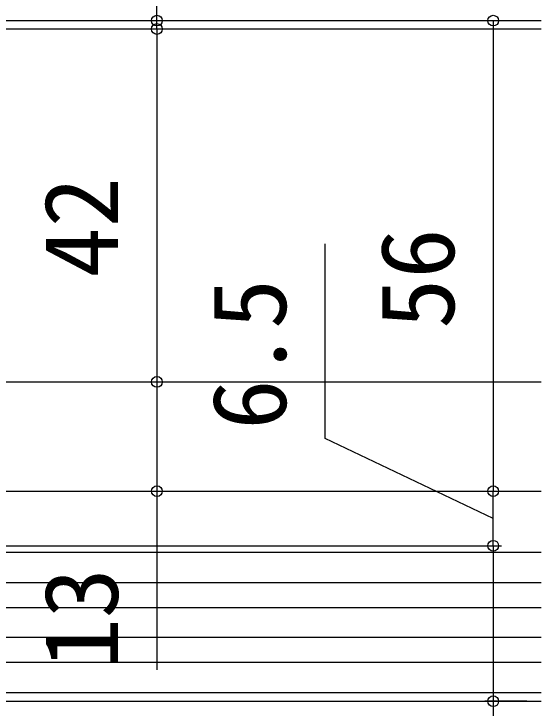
# Model space of a CAD drawing. Units: millimetres, scale not verified. Extents: x -525 to 525, y -783 to 779.
# Drawn here: x -162.3 to -99.6, y -389.3 to -306.7 of the extents above; entities that cross this region are included whole.
import ezdxf
from ezdxf.enums import TextEntityAlignment as Align

# ---------------------------------------------------------------- set-up
doc = ezdxf.new("R2010")
doc.units = ezdxf.units.MM
doc.header["$LTSCALE"] = 4
for name, color, linetype in [('0-4_YKK_12', 2, 'Continuous'), ('0-5_YKK_13', 4, 'Continuous'), ('0-7_YKK_D', 6, 'Continuous')]:
    doc.layers.add(name, color=color, linetype=linetype)
doc.styles.add('ＭＳ ゴシック', font='')
doc.styles.get('ＭＳ ゴシック').set_extended_font_data('MS Gothic')

msp = doc.modelspace()

# ---------------------------------------------------------------- linework, layer by layer
at = {"layer": '0-4_YKK_12'}
for p, q in [((-185.5, -307.498), (-99.596, -307.498)), ((-168.999, -363.498), (-99.596, -363.498)), ((-99.596, -370.798), (-185.5, -370.798)), ((-99.596, -374.398), (-185.5, -374.398)), ((-99.596, -377.398), (-185.5, -377.398)), ((-99.596, -380.898), (-185.5, -380.898)), ((-99.596, -383.898), (-185.5, -383.898)), ((-99.596, -387.498), (-185.5, -387.498)), ((-186, -388.498), (-99.596, -388.498))]:
    msp.add_line(p, q, dxfattribs=at)
at = {"layer": '0-5_YKK_13'}
for p, q in [((-99.596, -308.498), (-172.6, -308.498)), ((-172.6, -350.498), (-99.596, -350.498))]:
    msp.add_line(p, q, dxfattribs=at)
at = {"layer": '0-7_YKK_D'}
for p, q in [((-145.29, -307.498), (-145.29, -294.785)), ((-145.29, -308.498), (-145.29, -307.498)), ((-105.29, -307.498), (-105.29, -363.498)), ((-145.29, -308.498), (-145.29, -350.498)), ((-145.29, -308.498), (-145.29, -311.048)), ((-144.29, -308.498), (-144.29, -308.498)), ((-144.29, -350.498), (-144.29, -350.498)), ((-105.29, -369.998), (-105.29, -363.498)), ((-104.29, -363.498), (-104.29, -363.498)), ((-168.5, -369.998), (-104.29, -369.998)), ((-101.29, -388.498), (-106.29, -388.498))]:
    msp.add_line(p, q, dxfattribs=at)
for points in [[(-105.29, -366.748), (-125.29, -357.233), (-125.29, -334.073)], [(-145.29, -350.498), (-145.29, -363.498), (-145.29, -384.776)], [(-105.29, -369.998), (-105.29, -388.498), (-105.29, -422.048)]]:
    msp.add_lwpolyline(points, dxfattribs=at)
for centre in [(-145.29, -307.498), (-105.29, -307.498), (-145.29, -308.498), (-145.29, -308.498), (-145.29, -350.498), (-145.29, -350.498), (-145.29, -363.498), (-105.29, -363.498), (-105.29, -363.498), (-105.29, -369.998), (-105.29, -369.998), (-105.29, -388.498)]:
    msp.add_circle(centre, 0.637, dxfattribs=at)

# ---------------------------------------------------------------- texts
at = {"layer": '0-7_YKK_D', "style": 'ＭＳ ゴシック'}
for s, p in [('42', (-147.29, -338.089)), ('56', (-107.29, -344.191)), ('6.5', (-127.29, -356.187)), ('13', (-147.29, -384.616))]:
    msp.add_text(s, height=8.798, rotation=90, dxfattribs=at).set_placement(p, align=Align.BOTTOM_LEFT)

doc.saveas('drawing.dxf')
